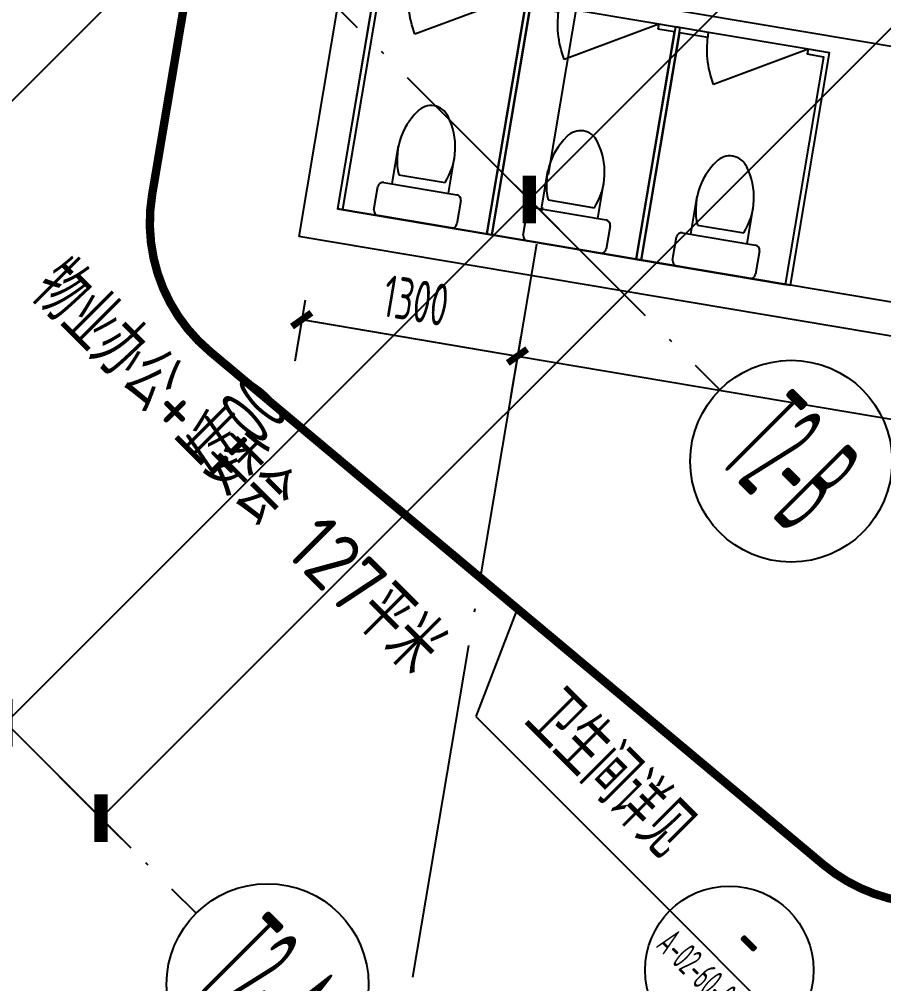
# Model space of a CAD drawing. Extents: x -936 to 12807311, y 101 to 1511157.
# Drawn here: x 12230455 to 12235592, y 1182787 to 1188519 of the extents above; entities that cross this region are included whole.
import ezdxf
from ezdxf.enums import TextEntityAlignment as Align

# ---------------------------------------------------------------- set-up
doc = ezdxf.new("R2010")
doc.units = 0
doc.header["$LTSCALE"] = 1000
doc.header["$MEASUREMENT"] = 0
for name, pattern in [('PX-GRID-T2$0$DOTE', [2.42, 2, -0.2, 0.02, -0.2]), ('PX-PLAN-F2-T2$0$X-01-10-01$0$DASHED', [0.75, 0.5, -0.25]), ('TX-GRID-T2$0$DOTE', [2.42, 2, -0.2, 0.02, -0.2])]:
    doc.linetypes.add(name, pattern=pattern)
doc.layers.add('PX-GLAZ-F2$0$PX-GLAZ-F2$0$_EDO-ALUMINIUM-SECTION', color=90, linetype='Continuous', lineweight=30)
doc.layers.add('PX-GLAZ-F2$0$PX-GLAZ-F2$0$PX-GLAZ-F2$0$板边线', color=36, linetype='Continuous', lineweight=30)
for name, color, linetype in [('PX-GRID-T2$0$DOTE', 1, 'Continuous'), ('PX-PLAN-F2-T2$0$A-SHFT', 161, 'Continuous'), ('PX-PLAN-F2-T2$0$DIM_LEAD', 3, 'Continuous'), ('PX-PLAN-F2-T2$0$FUR家具', 8, 'Continuous'), ('PX-PLAN-F2-T2$0$J洁具厨具  LVTRY', 8, 'Continuous'), ('PX-PLAN-F2-T2$0$PUB_DIM', 3, 'Continuous'), ('PX-PLAN-F2-T2$0$PUB_TEXT', 7, 'Continuous'), ('PX-PLAN-F2-T2$0$WALL', 9, 'Continuous'), ('PX-PLAN-F2-T2$0$X-01-10-01$0$A-SYMB-BUBB', 3, 'PX-PLAN-F2-T2$0$X-01-10-01$0$DASHED'), ('TX-GRID-T2$0$A-SYMB', 4, 'Continuous'), ('TX-GRID-T2$0$DOTE', 1, 'Continuous'), ('TX-GRID-T2$0$PUB_DIM', 3, 'Continuous')]:
    doc.layers.add(name, color=color, linetype=linetype)
doc.styles.add('PX-PLAN-F2-T2$0$DIM_FONT', font='SIMPLEX', dxfattribs={"width": 0.7, "bigfont": 'GBCBIG'})
doc.styles.add('PX-PLAN-F2-T2$0$PX-PLAN-F1-T2$0$Standard', font='gbenor.shx', dxfattribs={"bigfont": 'gbcbig.shx'})
doc.styles.add('PX-PLAN-F2-T2$0$XD2008', font='xd-hzs.shx', dxfattribs={"width": 0.7, "bigfont": 'xd-hztxt.shx'})
doc.styles.add('PX-PLAN-F2-T2$0$XD2008_T3', font='xd-hzs.shx', dxfattribs={"width": 0.7, "bigfont": 'xd-hztxt.shx'})
doc.styles.add('TX-GRID-T2$0$X-01-GRID-01$0$1600-CD-B1-09-Grid$0$XD2008', font='xd-hzs.shx', dxfattribs={"width": 0.7, "bigfont": 'xd-hztxt.shx'})
doc.styles.add('TX-GRID-T2$0$XD2008_T3', font='xd-hzs.shx', dxfattribs={"width": 0.7, "bigfont": 'xd-hztxt.shx'})
doc.dimstyles.new('PX-PLAN-F2-T2$0$_TCH_ARCH&&100', dxfattribs={"dimtxt": 250, "dimasz": 100, "dimexe": 250, "dimexo": 300, "dimgap": 100, "dimtad": 1, "dimdec": 0, "dimzin": 0, "dimdsep": 46, "dimtxsty": 'PX-PLAN-F2-T2$0$XD2008_T3', "dimblk": 'PX-PLAN-F2-T2$0$_ArchTick', "dimcen": 0.09, "dimclrd": 1, "dimclrt": 4, "dimazin": 2, "dimtfac": 1, "dimtdec": 0, "dimtix": 1, "dimtmove": 2, "dimatfit": 3, "dimfxl": 0, "dimtolj": 1, "dimtzin": 0, "dimarcsym": 0})
doc.dimstyles.new('TX-GRID-T2$0$_TCH_ARCH&&100', dxfattribs={"dimtxt": 350, "dimasz": 200, "dimexe": 250, "dimexo": 300, "dimgap": 100, "dimtad": 1, "dimdec": 0, "dimzin": 0, "dimdsep": 46, "dimtxsty": 'TX-GRID-T2$0$XD2008_T3', "dimblk": 'TX-GRID-T2$0$_ArchTick', "dimcen": 0.09, "dimclrd": 1, "dimclre": 1, "dimclrt": 4, "dimazin": 2, "dimtfac": 1, "dimtdec": 0, "dimtix": 1, "dimtmove": 2, "dimatfit": 3, "dimfxl": 0, "dimtolj": 1, "dimtzin": 0, "dimarcsym": 0})

# ---------------------------------------------------------------- blocks, each defined once
blk = doc.blocks.new('PX-PLAN-F2-T2$0$_E24TTP')
at = {"layer": 'PX-PLAN-F2-T2$0$J洁具厨具  LVTRY'}
for p, q in [((-169.7, 200.4), (-169.7, 430.4)), ((169.7, 200.4), (169.7, 430.4)), ((-139.7, 260.4), (139.7, 260.4)), ((-220, 200), (220, 200)), ((-250, 30), (-250, 170)), ((250, 170), (250, 30)), ((220, 0), (-220, 0))]:
    blk.add_line(p, q, dxfattribs=at)
for centre, radius, start, end in [((0, 589.6), 109.8, 33.45086, 146.54914), ((227.4, 412.8), 397.5, 143.36186, 202.54952), ((-227.4, 412.8), 397.5, 337.45048, 36.63814), ((-220, 170), 30, 90, 180), ((220, 170), 30, 0, 90), ((-220, 30), 30, 180, 270), ((220, 30), 30, 270, 0)]:
    blk.add_arc(centre, radius, start, end, dxfattribs=at)
at = {"layer": 'PX-PLAN-F2-T2$0$J洁具厨具  LVTRY', "style": 'PX-PLAN-F2-T2$0$DIM_FONT', "width": 0.8, "flags": 9}
for tag in ['YSIZE', 'XSIZE']:
    blk.add_attdef(tag, (0, 0), '', height=0.5, dxfattribs=at)
blk = doc.blocks.new('PX-PLAN-F2-T2$0$123444')
at = {"layer": 'PX-PLAN-F2-T2$0$FUR家具', "color": 8, "extrusion": (3.63152e-07, -2.72542e-07, 1), "elevation": 8}
for points in [[(12232593.8, 1196072.4), (12232396.6, 1196105.6), (12232629.5, 1197486.1), (12233546.6, 1197331.4), (12233313.7, 1195950.9), (12233185.5, 1195972.5)], [(12232598.8, 1196101.9), (12232431.2, 1196130.2), (12232659.1, 1197481.1), (12233517, 1197336.4), (12233289.1, 1195985.5), (12233190.5, 1196002.1)], [(12233185.5, 1195972.5), (12232723, 1196354.8)], [(12233185.5, 1195972.5), (12232593.8, 1196072.4)]]:
    blk.add_lwpolyline(points, dxfattribs=at)
at = {"layer": 'PX-PLAN-F2-T2$0$FUR家具', "color": 8, "elevation": 3.9}
blk.add_lwpolyline([(12233546.6, 1197331.4), (12233313.7, 1195950.9)], dxfattribs=at)
at = {"layer": 'PX-PLAN-F2-T2$0$FUR家具', "elevation": 3.9}
for points in [[(12232598.8, 1196101.9), (12232593.8, 1196072.4)], [(12233185.5, 1195972.5), (12233190.5, 1196002.1)]]:
    blk.add_lwpolyline(points, dxfattribs=at)
at = {"layer": 'PX-PLAN-F2-T2$0$FUR家具', "color": 8, "extrusion": (3.63152e-07, -2.72542e-07, 1)}
blk.add_arc((12233185.5, 1195972.5, 8), 600, 140.42375, 170.42375, dxfattribs=at)
at = {"layer": 'PX-PLAN-F2-T2$0$FUR家具', "color": 8, "extrusion": (3.63152e-07, -2.72542e-07, 1), "xscale": -1, "rotation": 170.4237465691463}
blk.add_blockref('PX-PLAN-F2-T2$0$_E24TTP', (12233088, 1197408.8, 8), dxfattribs=at)
blk = doc.blocks.new('PX-PLAN-F2-T2$0$_ArchTick')
at = {"color": 0, "linetype": 'ByBlock', "const_width": 0.4}
blk.add_lwpolyline([(-0.5, -0.5), (0.5, 0.5)], dxfattribs=at)
blk = doc.blocks.new('*D851')
at = {"layer": 'Defpoints', "color": 0, "transparency": 16777216}
for p in [(12232203, 1187146.4), (12233485.2, 1186930.1), (12233415.6, 1186517.5)]:
    blk.add_point(p, dxfattribs=at)
at = {"layer": 'PX-PLAN-F2-T2$0$PUB_DIM', "color": 0, "lineweight": -2, "transparency": 16777216}
for p, q in [((12232153.1, 1186850.6), (12232091.8, 1186487.3)), ((12233435.3, 1186634.3), (12233374, 1186271))]:
    blk.add_line(p, q, dxfattribs=at)
at = {"layer": 'PX-PLAN-F2-T2$0$PUB_DIM', "color": 1, "lineweight": -2, "transparency": 16777216}
blk.add_line((12232133.4, 1186733.8), (12233415.6, 1186517.5), dxfattribs=at)
at = {"layer": 'PX-PLAN-F2-T2$0$PUB_DIM', "color": 1, "lineweight": -2, "transparency": 16777216, "xscale": 100, "yscale": 100, "zscale": 100}
for p, rotation in [((12232133.4, 1186733.8), 170.4237892473249), ((12233415.6, 1186517.5), 350.4237892473249)]:
    blk.add_blockref('PX-PLAN-F2-T2$0$_ArchTick', p, dxfattribs=dict(at, rotation=rotation))
at = {"layer": 'PX-PLAN-F2-T2$0$PUB_DIM', "color": 4, "transparency": 16777216, "insert": (12232811.9, 1186847.5), "char_height": 250, "attachment_point": 5, "rotation": 350.42379, "style": 'PX-PLAN-F2-T2$0$XD2008_T3'}
blk.add_mtext('\\A1;1300', dxfattribs=at)
blk = doc.blocks.new('*D852')
at = {"layer": 'Defpoints', "color": 0, "transparency": 16777216}
for p in [(12233485.2, 1186930.1), (12238612.3, 1186065.1), (12238542.7, 1185652.5)]:
    blk.add_point(p, dxfattribs=at)
at = {"layer": 'PX-PLAN-F2-T2$0$PUB_DIM', "color": 0, "lineweight": -2, "transparency": 16777216}
for p, q in [((12233435.3, 1186634.3), (12233374, 1186271)), ((12238562.4, 1185769.3), (12238501.1, 1185406))]:
    blk.add_line(p, q, dxfattribs=at)
at = {"layer": 'PX-PLAN-F2-T2$0$PUB_DIM', "color": 1, "lineweight": -2, "transparency": 16777216}
blk.add_line((12233415.6, 1186517.5), (12238542.7, 1185652.5), dxfattribs=at)
at = {"layer": 'PX-PLAN-F2-T2$0$PUB_DIM', "color": 1, "lineweight": -2, "transparency": 16777216, "xscale": 100, "yscale": 100, "zscale": 100}
for p, rotation in [((12233415.6, 1186517.5), 170.4237892473238), ((12238542.7, 1185652.5), 350.4237892473238)]:
    blk.add_blockref('PX-PLAN-F2-T2$0$_ArchTick', p, dxfattribs=dict(at, rotation=rotation))
at = {"layer": 'PX-PLAN-F2-T2$0$PUB_DIM', "color": 4, "transparency": 16777216, "insert": (12236016.6, 1186306.9), "char_height": 250, "attachment_point": 5, "rotation": 350.42379, "style": 'PX-PLAN-F2-T2$0$XD2008_T3'}
blk.add_mtext('\\A1;5200', dxfattribs=at)
blk = doc.blocks.new('*D1071')
at = {"layer": 'Defpoints', "color": 0, "transparency": 16777216}
for p in [(12227245.5, 1186807.6), (12230653.7, 1181927.3), (12232075.9, 1179298.5), (12212364.8, 1171926.9)]:
    blk.add_point(p, dxfattribs=at)
at = {"layer": 'PX-PLAN-F2-T2$0$PUB_DIM', "color": 0, "lineweight": -2, "transparency": 16777216}
for p, q in [((12227033.3, 1186595.4), (12226927.3, 1186489.4)), ((12231794.9, 1179193.4), (12231654.4, 1179140.8))]:
    blk.add_line(p, q, dxfattribs=at)
at = {"layer": 'PX-PLAN-F2-T2$0$PUB_DIM', "color": 1, "lineweight": -2, "transparency": 16777216}
blk.add_arc((12212364.8, 1171926.9), 20844.5, 20.50484, 45.00004, dxfattribs=at)
at = {"layer": 'PX-PLAN-F2-T2$0$PUB_DIM', "color": 1, "lineweight": -2, "transparency": 16777216, "xscale": 100, "yscale": 100, "zscale": 100}
for p, rotation in [((12227104, 1186666.1), 135.0000371388198), ((12231888.6, 1179228.4), 290.5048423896797)]:
    blk.add_blockref('PX-PLAN-F2-T2$0$_ArchTick', p, dxfattribs=dict(at, rotation=rotation))
at = {"layer": 'PX-PLAN-F2-T2$0$PUB_DIM', "color": 4, "transparency": 16777216, "insert": (12230084.6, 1183325.7), "char_height": 250, "attachment_point": 5, "rotation": 302.75244, "style": 'PX-PLAN-F2-T2$0$XD2008_T3'}
blk.add_mtext('\\A1;8570', dxfattribs=at)
blk = doc.blocks.new('PX-GLAZ-F2')
at = {"layer": 'PX-GLAZ-F2$0$PX-GLAZ-F2$0$_EDO-ALUMINIUM-SECTION'}
blk.add_lwpolyline([(12224760.3, 1188028.4), (12226613.7, 1186175, -0.107289), (12231238.9, 1178985), (12237273.6, 1162848.6, 0.267574), (12240624.4, 1160082.9), (12251365.8, 1158270.9, 0.414208), (12256378.8, 1161836.6), (12258925.6, 1176931.8)], format="xyb", dxfattribs=at)
at = {"layer": 'PX-GLAZ-F2$0$PX-GLAZ-F2$0$PX-GLAZ-F2$0$板边线', "color": 30}
blk.add_lwpolyline([(12229273.1, 1193648.6), (12224347.6, 1188723.3), (12226754.4, 1186316.5, -0.107289), (12231425.5, 1179055.2), (12237460.2, 1162918.7, 0.267574), (12240656.9, 1160280.2), (12251398.4, 1158468.2, 0.414208), (12256180.9, 1161870), (12261231.5, 1191806)], format="xyb", dxfattribs=at)
blk = doc.blocks.new('PX-GRID-T2')
at = {"layer": 'PX-GRID-T2$0$DOTE', "linetype": 'PX-GRID-T2$0$DOTE'}
for p, q in [((12234333.1, 1191955.8), (12228610.7, 1158037.7)), ((12231443.6, 1189066.4), (12272728.7, 1182101.1))]:
    blk.add_line(p, q, dxfattribs=at)
blk = doc.blocks.new('TX-GRID-T2$0$X-01-GRID-01$0$1600-CD-B1-09-Grid$0$ECADI-TAG-GRID')
at = {"color": 13}
blk.add_circle((0, 0), 6, dxfattribs=at)
at = {"style": 'TX-GRID-T2$0$X-01-GRID-01$0$1600-CD-B1-09-Grid$0$XD2008', "width": 0.4}
blk.add_attdef('GRID', text='', height=6.25, dxfattribs=at).set_placement((0, 0), align=Align.MIDDLE)
blk = doc.blocks.new('TX-GRID-T2$0$_ArchTick')
at = {"color": 0, "linetype": 'ByBlock', "const_width": 0.4}
blk.add_lwpolyline([(-0.5, -0.5), (0.5, 0.5)], dxfattribs=at)
blk = doc.blocks.new('*D2306')
at = {"layer": 'Defpoints', "color": 0, "transparency": 16777216}
for p in [(12240133, 1195226.2), (12240698.7, 1194660.5), (12232920.6, 1188013.7)]:
    blk.add_point(p, dxfattribs=at)
at = {"layer": 'TX-GRID-T2$0$PUB_DIM', "color": 1, "lineweight": -2, "transparency": 16777216}
for p, q in [((12240345.2, 1195014), (12240875.5, 1194483.7)), ((12233486.2, 1187448), (12240698.7, 1194660.5)), ((12233132.7, 1187801.5), (12233663, 1187271.2))]:
    blk.add_line(p, q, dxfattribs=at)
at = {"layer": 'TX-GRID-T2$0$PUB_DIM', "color": 1, "lineweight": -2, "transparency": 16777216, "xscale": 200, "yscale": 200, "zscale": 200}
for p, rotation in [((12240698.7, 1194660.5), 45.00007720303247), ((12233486.2, 1187448), 225.0000772030324)]:
    blk.add_blockref('TX-GRID-T2$0$_ArchTick', p, dxfattribs=dict(at, rotation=rotation))
at = {"layer": 'TX-GRID-T2$0$PUB_DIM', "color": 4, "transparency": 16777216, "insert": (12236898, 1191248.7), "char_height": 350, "attachment_point": 5, "rotation": 45.00008, "style": 'TX-GRID-T2$0$XD2008_T3'}
blk.add_mtext('\\A1;10200', dxfattribs=at)
blk = doc.blocks.new('*D2307')
at = {"layer": 'Defpoints', "color": 0, "transparency": 16777216}
for p in [(12232920.6, 1188013.7), (12233486.2, 1187448), (12229809.3, 1184902.4)]:
    blk.add_point(p, dxfattribs=at)
at = {"layer": 'TX-GRID-T2$0$PUB_DIM', "color": 1, "lineweight": -2, "transparency": 16777216}
for p, q in [((12233132.7, 1187801.5), (12233663, 1187271.2)), ((12230375, 1184336.7), (12233486.2, 1187448)), ((12230021.4, 1184690.3), (12230551.7, 1184159.9))]:
    blk.add_line(p, q, dxfattribs=at)
at = {"layer": 'TX-GRID-T2$0$PUB_DIM', "color": 1, "lineweight": -2, "transparency": 16777216, "xscale": 200, "yscale": 200, "zscale": 200}
for p, rotation in [((12233486.2, 1187448), 45.00007720302987), ((12230375, 1184336.7), 225.0000772030298)]:
    blk.add_blockref('TX-GRID-T2$0$_ArchTick', p, dxfattribs=dict(at, rotation=rotation))
at = {"layer": 'TX-GRID-T2$0$PUB_DIM', "color": 4, "transparency": 16777216, "insert": (12231736.2, 1186086.8), "char_height": 350, "attachment_point": 5, "rotation": 45.00008, "style": 'TX-GRID-T2$0$XD2008_T3'}
blk.add_mtext('\\A1;4400', dxfattribs=at)
blk = doc.blocks.new('*D2323')
at = {"layer": 'Defpoints', "color": 0, "transparency": 16777216}
for p in [(12248759.7, 1202721.5), (12249325.4, 1202155.8), (12230375, 1184336.7)]:
    blk.add_point(p, dxfattribs=at)
at = {"layer": 'TX-GRID-T2$0$PUB_DIM', "color": 1, "lineweight": -2, "transparency": 16777216}
for p, q in [((12248971.9, 1202509.4), (12249502.2, 1201979)), ((12230940.7, 1183771), (12249325.4, 1202155.8)), ((12230587.1, 1184124.6), (12231117.5, 1183594.2))]:
    blk.add_line(p, q, dxfattribs=at)
at = {"layer": 'TX-GRID-T2$0$PUB_DIM', "color": 1, "lineweight": -2, "transparency": 16777216, "xscale": 200, "yscale": 200, "zscale": 200}
for p, rotation in [((12249325.4, 1202155.8), 45.00007720302985), ((12230940.7, 1183771), 225.0000772030298)]:
    blk.add_blockref('TX-GRID-T2$0$_ArchTick', p, dxfattribs=dict(at, rotation=rotation))
at = {"layer": 'TX-GRID-T2$0$PUB_DIM', "color": 4, "transparency": 16777216, "insert": (12239938.6, 1193157.9), "char_height": 350, "attachment_point": 5, "rotation": 45.00008, "style": 'TX-GRID-T2$0$XD2008_T3'}
blk.add_mtext('\\A1;26000', dxfattribs=at)
blk = doc.blocks.new('PX-PLAN-F2-T2')
at = {"layer": 'PX-PLAN-F2-T2$0$DIM_LEAD'}
for p, q in [((12233406.723, 1184993.095), (12233167.67, 1184374.158)), ((12233167.67, 1184374.158), (12234321.052, 1183220.776)), ((12235028.159, 1182513.669), (12234321.052, 1183220.776))]:
    blk.add_line(p, q, dxfattribs=at)
blk.add_lwpolyline([(12233406.723, 1184993.095, 1), (12233406.723, 1184993.095, 1)], format="xyb", close=True, dxfattribs=at)
blk.add_circle((12234674.606, 1182867.223), 500, dxfattribs=at)
at = {"layer": 'PX-PLAN-F2-T2$0$WALL'}
for p, q in [((12232739.612, 1190928.148), (12232115.494, 1187228.871)), ((12232917.998, 1190783.283), (12232345.98, 1187392.811)), ((12236289.613, 1186727.468), (12232345.98, 1187392.811)), ((12236157.734, 1186546.891), (12232115.494, 1187228.871))]:
    blk.add_line(p, q, dxfattribs=at)
for radius in [20550, 20350]:
    blk.add_arc((12212364.79, 1171926.864), radius, 20.5048424, 45.000049, dxfattribs=at)
at = {"layer": 'PX-PLAN-F2-T2$0$X-01-10-01$0$A-SYMB-BUBB', "const_width": 50}
blk.add_lwpolyline([(12236163.043, 1195624.388), (12232124.314, 1191580.533, 0.15564504), (12231845.804, 1191040.237), (12231244.672, 1187477.203, 0.2663252), (12231588.969, 1186543.942), (12235231.934, 1183495.38, 0.1331949), (12235707.34, 1183276.214), (12238074.394, 1182876.86, 0.41421356), (12239226.821, 1183696.563), (12240624.881, 1191983.158, 0.2427407), (12240345.922, 1192856.628), (12237577.703, 1195624.837, 0.41439885)], format="xyb", close=True, dxfattribs=at)
at = {"layer": 'PX-PLAN-F2-T2$0$A-SHFT', "xscale": -0.9999999999999998, "rotation": 160.8472320703517}
for p in [(1069708.205, 6331974.031, -3.861), (1070595.663, 6331824.303, -3.861), (1071483.121, 6331674.575, -3.862)]:
    blk.add_blockref('PX-PLAN-F2-T2$0$123444', p, dxfattribs=at)
at = {"layer": 'PX-PLAN-F2-T2$0$PUB_TEXT', "color": 4, "style": 'PX-PLAN-F2-T2$0$PX-PLAN-F1-T2$0$Standard'}
blk.add_text('男卫生间', height=350, rotation=315, dxfattribs=at).set_placement((12235666.772, 1188684.485), align=Align.CENTER)
blk.add_text('物业办公+业委会 127平米', height=350, rotation=315, dxfattribs=at).set_placement((12230495.817, 1186875.886))
at = {"layer": 'PX-PLAN-F2-T2$0$PUB_TEXT', "style": 'PX-PLAN-F2-T2$0$XD2008', "width": 0.7}
blk.add_text('卫生间详见', height=350, rotation=315, dxfattribs=at).set_placement((12233439.44, 1184328.742))
at = {"layer": 'PX-PLAN-F2-T2$0$PUB_TEXT', "style": 'PX-PLAN-F2-T2$0$XD2008'}
for s, height, width, p, p2 in [('A-02-60-01', 165.3723, 0.723302, (12234233.109, 1183007.806), (12234640.565, 1182600.35)), ('-', 398.325, 0.804033, (12234627.838, 1182965.493), (12234729.364, 1182863.966))]:
    blk.add_text(s, height=height, rotation=315, dxfattribs=dict(at, width=width)).set_placement(p, p2, align=Align.FIT)
at = {"layer": 'PX-PLAN-F2-T2$0$PUB_DIM'}
for base, p1, p2, picture, middle in [((12233415.59, 1186517.493), (12232203.001, 1187146.442), (12233485.204, 1186930.121), '*D851', (12232811.919, 1186847.519)), ((12238542.683, 1185652.5), (12233485.204, 1186930.121), (12238612.298, 1186065.128), '*D852', (12236016.567, 1186306.861))]:
    dim = blk.add_linear_dim(base=base, p1=p1, p2=p2, angle=350.4237892, dimstyle='PX-PLAN-F2-T2$0$_TCH_ARCH&&100', override={"dimgap": 0}, dxfattribs=at)
    dim.commit()
    dim.dimension.update_dxf_attribs({"geometry": picture, "text_midpoint": middle, "dimtype": 161, "text_rotation": 350.4237892})
dim = blk.add_angular_dim_3p(base=(12230653.694, 1181927.265), center=(12212364.79, 1171926.864), p1=(12232075.939, 1179298.459), p2=(12227245.47, 1186807.562), text='8570', dimstyle='PX-PLAN-F2-T2$0$_TCH_ARCH&&100', dxfattribs=at)
dim.commit()
dim.dimension.update_dxf_attribs({"geometry": '*D1071', "text_midpoint": (12230084.553, 1183325.665)})
blk = doc.blocks.new('TX-GRID-T2')
at = {"layer": 'TX-GRID-T2$0$DOTE', "linetype": 'TX-GRID-T2$0$DOTE'}
for p, q in [((12203670.1, 1217264), (12234617.6, 1186316.6)), ((12200558.8, 1214152.8), (12231506.3, 1183205.4)), ((12249838.9, 1207461.7), (12225210.5, 1182833.2))]:
    blk.add_line(p, q, dxfattribs=at)
at = {"layer": 'TX-GRID-T2$0$A-SYMB', "xscale": 99.99999999999996, "yscale": 99.99999999999996, "zscale": 99.99999999999996, "rotation": 315}
for p, values in [((12235041.9, 1185892.3), {'GRID': 'T2-B'}), ((12231930.6, 1182781.1), {'GRID': 'T2-A'})]:
    blk.add_blockref('TX-GRID-T2$0$X-01-GRID-01$0$1600-CD-B1-09-Grid$0$ECADI-TAG-GRID', p, dxfattribs=at).add_auto_attribs(values)
at = {"layer": 'TX-GRID-T2$0$PUB_DIM'}
for base, p1, p2, picture, middle in [((12249325.4, 1202155.8), (12230375, 1184336.7), (12248759.7, 1202721.5), '*D2323', (12239938.6, 1193157.9)), ((12240698.7, 1194660.5), (12232920.6, 1188013.7), (12240133, 1195226.2), '*D2306', (12236898, 1191248.7)), ((12233486.2, 1187448), (12229809.3, 1184902.4), (12232920.6, 1188013.7), '*D2307', (12231736.2, 1186086.8))]:
    dim = blk.add_linear_dim(base=base, p1=p1, p2=p2, angle=45.00008, dimstyle='TX-GRID-T2$0$_TCH_ARCH&&100', override={"dimgap": 0}, dxfattribs=at)
    dim.commit()
    dim.dimension.update_dxf_attribs({"geometry": picture, "text_midpoint": middle, "dimtype": 161, "text_rotation": 45.00008})

msp = doc.modelspace()

# ---------------------------------------------------------------- block references
for name in ['PX-PLAN-F2-T2', 'PX-GRID-T2', 'PX-GLAZ-F2', 'TX-GRID-T2']:
    msp.add_blockref(name, (0, 0))

doc.saveas('drawing.dxf')
